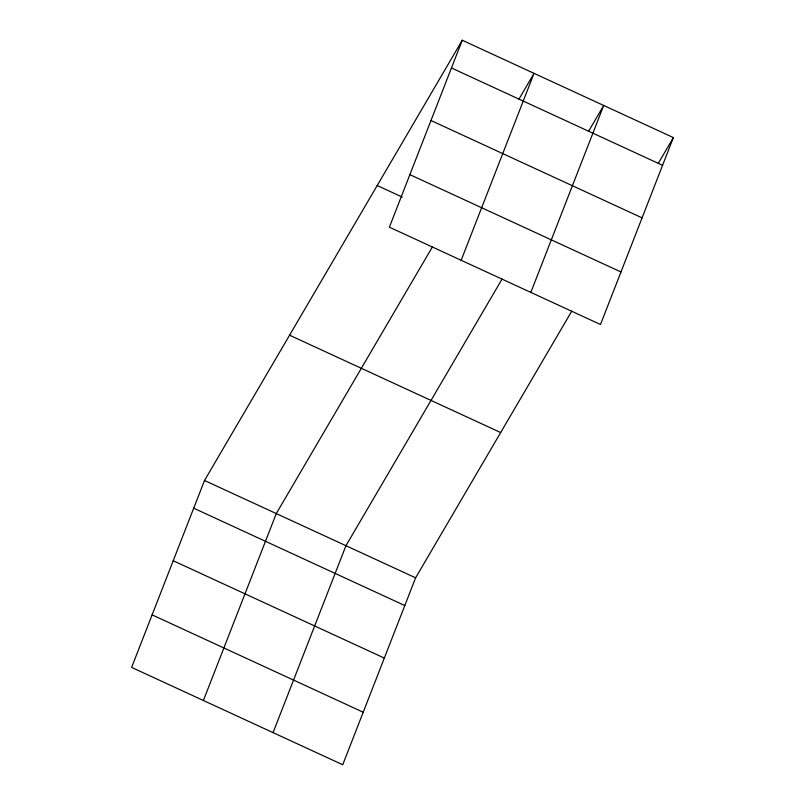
<?xml version="1.0" encoding="UTF-8"?>
<svg xmlns="http://www.w3.org/2000/svg" width="805" height="805" viewBox="0 0 805 805"><rect width="100%" height="100%" fill="white"/><g stroke="black" fill="none" stroke-linecap="round" stroke-linejoin="round"><path stroke-width="1.21" d="M462.261 40.25L389.389 227.181L600.49 324.516L673.372 137.595L462.261 40.25L204.51 480.484L131.628 667.405L342.739 764.75L415.611 577.819L571.802 311.072M203.403 700.501L276.286 513.58L432.466 246.823M273.066 732.631L345.949 545.699L502.139 278.943M461.164 260.277L534.037 73.346L518.923 99.176M530.827 292.396L603.71 105.465L588.586 131.296M658.249 163.415L673.372 137.595M451.454 67.972L662.565 165.307M430.977 120.509L642.078 217.853M409.866 174.635L620.977 271.979M377.203 185.522L402.269 197.084M289.569 335.202L500.67 432.547M204.51 480.484L415.611 577.819M193.703 508.197L404.804 605.541M173.216 560.743L384.327 658.077M152.115 614.869L363.216 712.214"/></g></svg>
